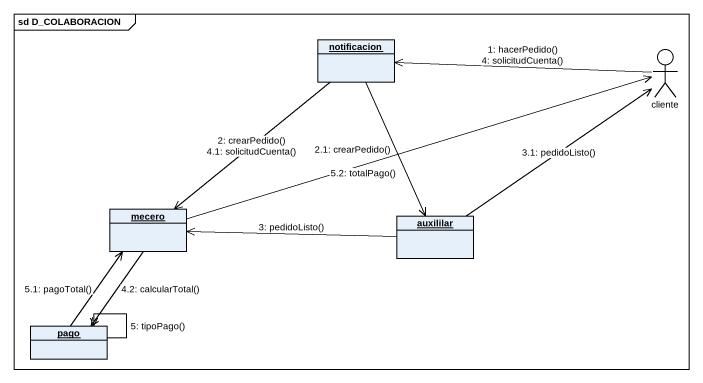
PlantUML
@startuml
mainframe sd D_COLABORACION
allowmixing
hide circle
hide empty members
object notificacion
actor cliente
object mecero
object auxililar
object pago
cliente -left-> notificacion : 1: hacerPedido()\n4: solicitudCuenta()
notificacion --> mecero : 2: crearPedido()\n4.1: solicitudCuenta()
notificacion --> auxililar : 2.1: crearPedido()
auxililar -left-> mecero : 3: pedidoListo()
auxililar -up-> cliente : 3.1: pedidoListo()
mecero --> pago : 4.2: calcularTotal()
pago --> pago : 5: tipoPago()
pago -up-> mecero : 5.1: pagoTotal()
mecero -right-> cliente : 5.2: totalPago()
@enduml
